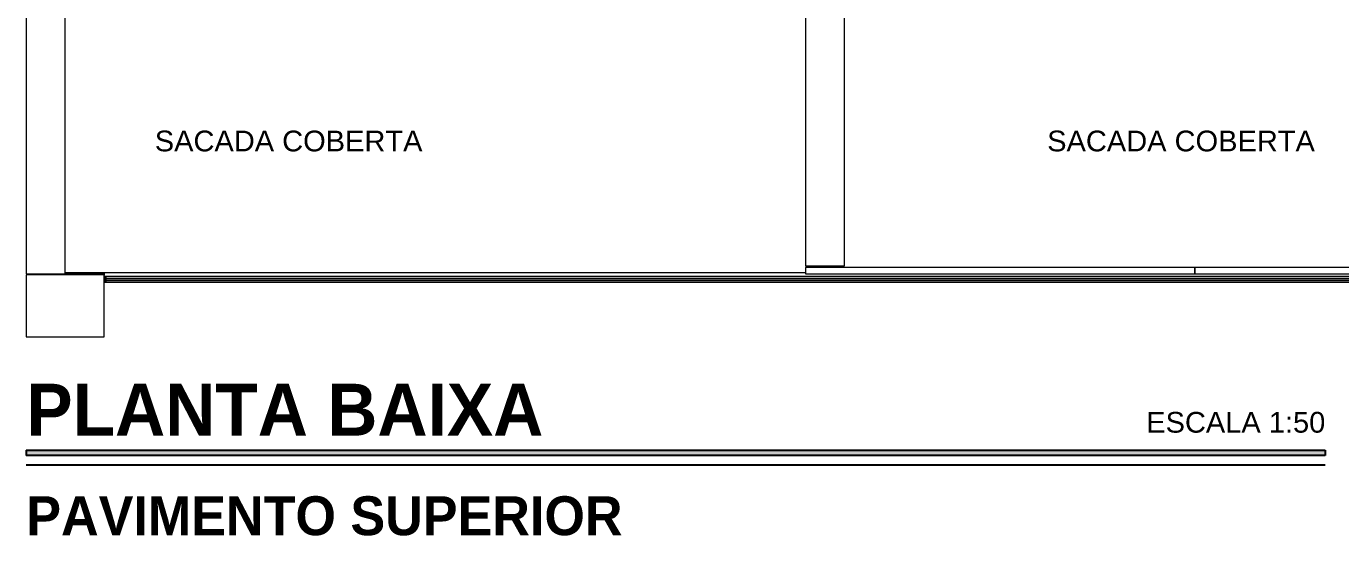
# Model space of a CAD drawing. Header units: millimetres. Extents: x 586.5 to 618.3, y 239.1 to 272.6.
# Drawn here: x 586.5 to 591.56, y 239.15 to 241.11 of the extents above; entities that cross this region are included whole.
import ezdxf
from ezdxf.enums import TextEntityAlignment as Align

# ---------------------------------------------------------------- set-up
doc = ezdxf.new("R2010")
doc.units = ezdxf.units.MM
doc.header["$LTSCALE"] = 75
doc.linetypes.add('HIDDEN', pattern=[0.375, 0.25, -0.125])
for name, color, linetype, lineweight in [('A Arquitetura LRZ', 252, 'Continuous', 9), ('A Cumbuca LRZ', 254, 'HIDDEN', 9), ('A Esquadrias LRZ', 252, 'Continuous', 9), ('B Texto LRZ', 51, 'Continuous', 13)]:
    doc.layers.add(name, color=color, linetype=linetype, lineweight=lineweight)
doc.styles.add('R80', font='arial.ttf')
doc.styles.add('ROMANTICBOLD', font='romb____.pfb')

# ---------------------------------------------------------------- blocks, each defined once
blk = doc.blocks.new('TITULO')
at = {"color": 7}
for p, q in [((0, 5.75), (500.2, 5.75)), ((0, 5.75), (0, 3.75)), ((500.2, 5.75), (500.2, 3.75)), ((500.2, 3.75), (0, 3.75))]:
    blk.add_line(p, q, dxfattribs=at)
at = {"color": 8}
blk.add_line((500.2, 0), (0, 0), dxfattribs=at)
at = {"color": 7, "linetype": 'Continuous'}
blk.add_solid([(0, 5.75), (0, 3.75), (500.2, 5.75), (500.2, 3.75)], dxfattribs=at)
at = {"layer": 'B Texto LRZ', "color": 30, "style": 'ROMANTICBOLD'}
blk.add_attdef('PLANTA', text='', height=20, dxfattribs=at).set_placement((0, 21.38), align=Align.MIDDLE_LEFT)
at = {"layer": 'B Texto LRZ', "style": 'R80'}
blk.add_attdef('ESCALA', text='', height=8, dxfattribs=at).set_placement((500.2, 16.53), align=Align.MIDDLE_RIGHT)

msp = doc.modelspace()

# ---------------------------------------------------------------- linework, layer by layer
at = {"layer": 'A Arquitetura LRZ'}
for p, q in [((586.4965, 272.5654), (586.4965, 240.1554)), ((586.6465, 240.1554), (586.6465, 245.1604)), ((589.4965, 241.1604), (589.4965, 240.1854)), ((589.6465, 240.1854), (589.6465, 241.1604)), ((589.4965, 240.1854), (589.6465, 240.1854)), ((586.4965, 240.1554), (586.6465, 240.1554)), ((586.7965, 240.1504), (586.4965, 240.1504)), ((586.4965, 240.1504), (586.4965, 239.9115)), ((586.7965, 239.9115), (586.7965, 240.1494)), ((586.4965, 239.9115), (586.7965, 239.9115))]:
    msp.add_line(p, q, dxfattribs=at)
at = {"layer": 'A Esquadrias LRZ'}
for p, q in [((586.6465, 240.1604), (589.4965, 240.1604)), ((586.7965, 240.1604), (586.7965, 240.1494)), ((590.9965, 240.1799), (589.4965, 240.1799)), ((589.4965, 240.1799), (589.4965, 240.1549)), ((592.4965, 240.1799), (590.9965, 240.1799)), ((590.9965, 240.1799), (590.9965, 240.1549)), ((590.9965, 240.1549), (590.9965, 240.1799)), ((586.6465, 240.1554), (586.6465, 240.1549)), ((586.6465, 240.1549), (586.7965, 240.1549)), ((586.7992, 240.1215), (586.7992, 240.1465)), ((586.7992, 240.1465), (601.1992, 240.1465)), ((601.1992, 240.1215), (586.7992, 240.1215)), ((586.8042, 240.1435), (586.8042, 240.1445)), ((586.8042, 240.1445), (601.1942, 240.1445)), ((586.8042, 240.1374), (586.8042, 240.1435)), ((601.1942, 240.1435), (586.8042, 240.1435)), ((586.8042, 240.1306), (586.8042, 240.1374)), ((586.8042, 240.1374), (601.1942, 240.1374)), ((586.8042, 240.1245), (586.8042, 240.1306)), ((586.8042, 240.1306), (601.1942, 240.1306)), ((586.8042, 240.1235), (586.8042, 240.1245)), ((586.8042, 240.1245), (601.1942, 240.1245)), ((586.8042, 240.1235), (601.1942, 240.1235)), ((589.4965, 240.1549), (590.9965, 240.1549)), ((590.9965, 240.1549), (592.4965, 240.1549))]:
    msp.add_line(p, q, dxfattribs=at)

# ---------------------------------------------------------------- block references
at = {"xscale": 0.01, "yscale": 0.01, "zscale": 0.01}
msp.add_blockref('TITULO', (586.4965, 239.4172), dxfattribs=at).add_auto_attribs({'PLANTA': 'PLANTA BAIXA', 'ESCALA': 'ESCALA 1:50'})

# ---------------------------------------------------------------- texts
at = {"layer": 'A Cumbuca LRZ', "style": 'R80'}
for p in [(586.9913, 240.627), (590.4276, 240.627)]:
    msp.add_text('SACADA COBERTA', height=0.08, dxfattribs=at).set_placement(p)
at = {"layer": 'B Texto LRZ', "color": 30, "style": 'ROMANTICBOLD'}
msp.add_text('PAVIMENTO SUPERIOR', height=0.15, dxfattribs=at).set_placement((586.4965, 239.2972), align=Align.TOP_LEFT)

doc.saveas('drawing.dxf')
